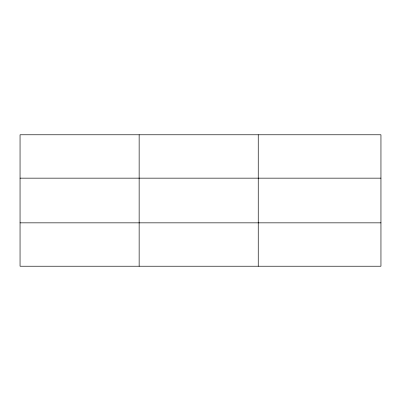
<?xml version="1.0" encoding="UTF-8"?>
<svg xmlns="http://www.w3.org/2000/svg" width="401" height="401" viewBox="0 0 401 401"><rect width="100%" height="100%" fill="white"/><g stroke="black" fill="none" stroke-linecap="round" stroke-linejoin="round"><path stroke-width="0.6" d="M139.147 134.776L139.147 266.224M258.244 134.776L258.244 266.224M380.95 178.154L380.95 134.776L20.05 134.776L20.05 266.224L380.95 266.224L380.95 178.154L20.05 178.154M20.05 222.846L380.95 222.846"/></g></svg>
